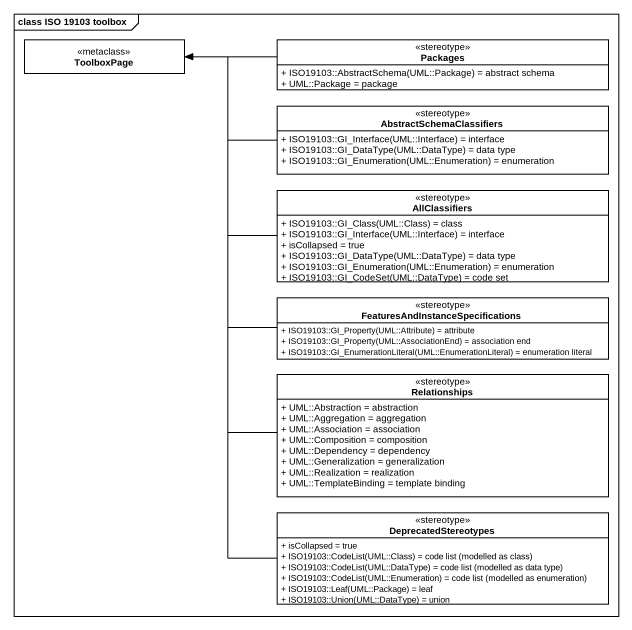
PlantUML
@startuml
mainframe class ISO 19103 toolbox
hide circle
hide empty members
skinparam classAttributeIconSize 0
class ToolboxPage <<metaclass>> #FFFFFF
class Packages <<stereotype>> #FFFFFF {
  {field} + ISO19103::AbstractSchema(UML::Package) = abstract schema
  + UML::Package = package
}
class AbstractSchemaClassifiers <<stereotype>> #FFFFFF {
  {field} + ISO19103::GI_Interface(UML::Interface) = interface
  {field} + ISO19103::GI_DataType(UML::DataType) = data type
  {field} + ISO19103::GI_Enumeration(UML::Enumeration) = enumeration
}
class AllClassifiers <<stereotype>> #FFFFFF {
  {field} + ISO19103::GI_Class(UML::Class) = class
  {field} + ISO19103::GI_Interface(UML::Interface) = interface
  + isCollapsed = true
  {field} + ISO19103::GI_DataType(UML::DataType) = data type
  {field} + ISO19103::GI_Enumeration(UML::Enumeration) = enumeration
  {field} + ISO19103::GI_CodeSet(UML::DataType) = code set
}
class "FeaturesAndInstanceSpecifications" as FeaturesAndInstanceSpecifica <<stereotype>> #FFFFFF {
  {field} + ISO19103::GI_Property(UML::Attribute) = attribute
  {field} + ISO19103::GI_Property(UML::AssociationEnd) = association end
  {field} + ISO19103::GI_EnumerationLiteral(UML::EnumerationLiteral) = enumeration literal
}
class Relationships <<stereotype>> #FFFFFF {
  + UML::Abstraction = abstraction
  + UML::Aggregation = aggregation
  + UML::Association = association
  + UML::Composition = composition
  + UML::Dependency = dependency
  + UML::Generalization = generalization
  + UML::Realization = realization
  + UML::TemplateBinding = template binding
}
class DeprecatedStereotypes <<stereotype>> #FFFFFF {
  + isCollapsed = true
  {field} + ISO19103::CodeList(UML::Class) = code list (modelled as class)
  {field} + ISO19103::CodeList(UML::DataType) = code list (modelled as data type)
  {field} + ISO19103::CodeList(UML::Enumeration) = code list (modelled as enumeration)
  {field} + ISO19103::Leaf(UML::Package) = leaf
  {field} + ISO19103::Union(UML::DataType) = union
}
Packages -left-> ToolboxPage
AbstractSchemaClassifiers -left-> ToolboxPage
AllClassifiers -left-> ToolboxPage
FeaturesAndInstanceSpecifica -up-> ToolboxPage
Relationships -up-> ToolboxPage
DeprecatedStereotypes -up-> ToolboxPage
@enduml
